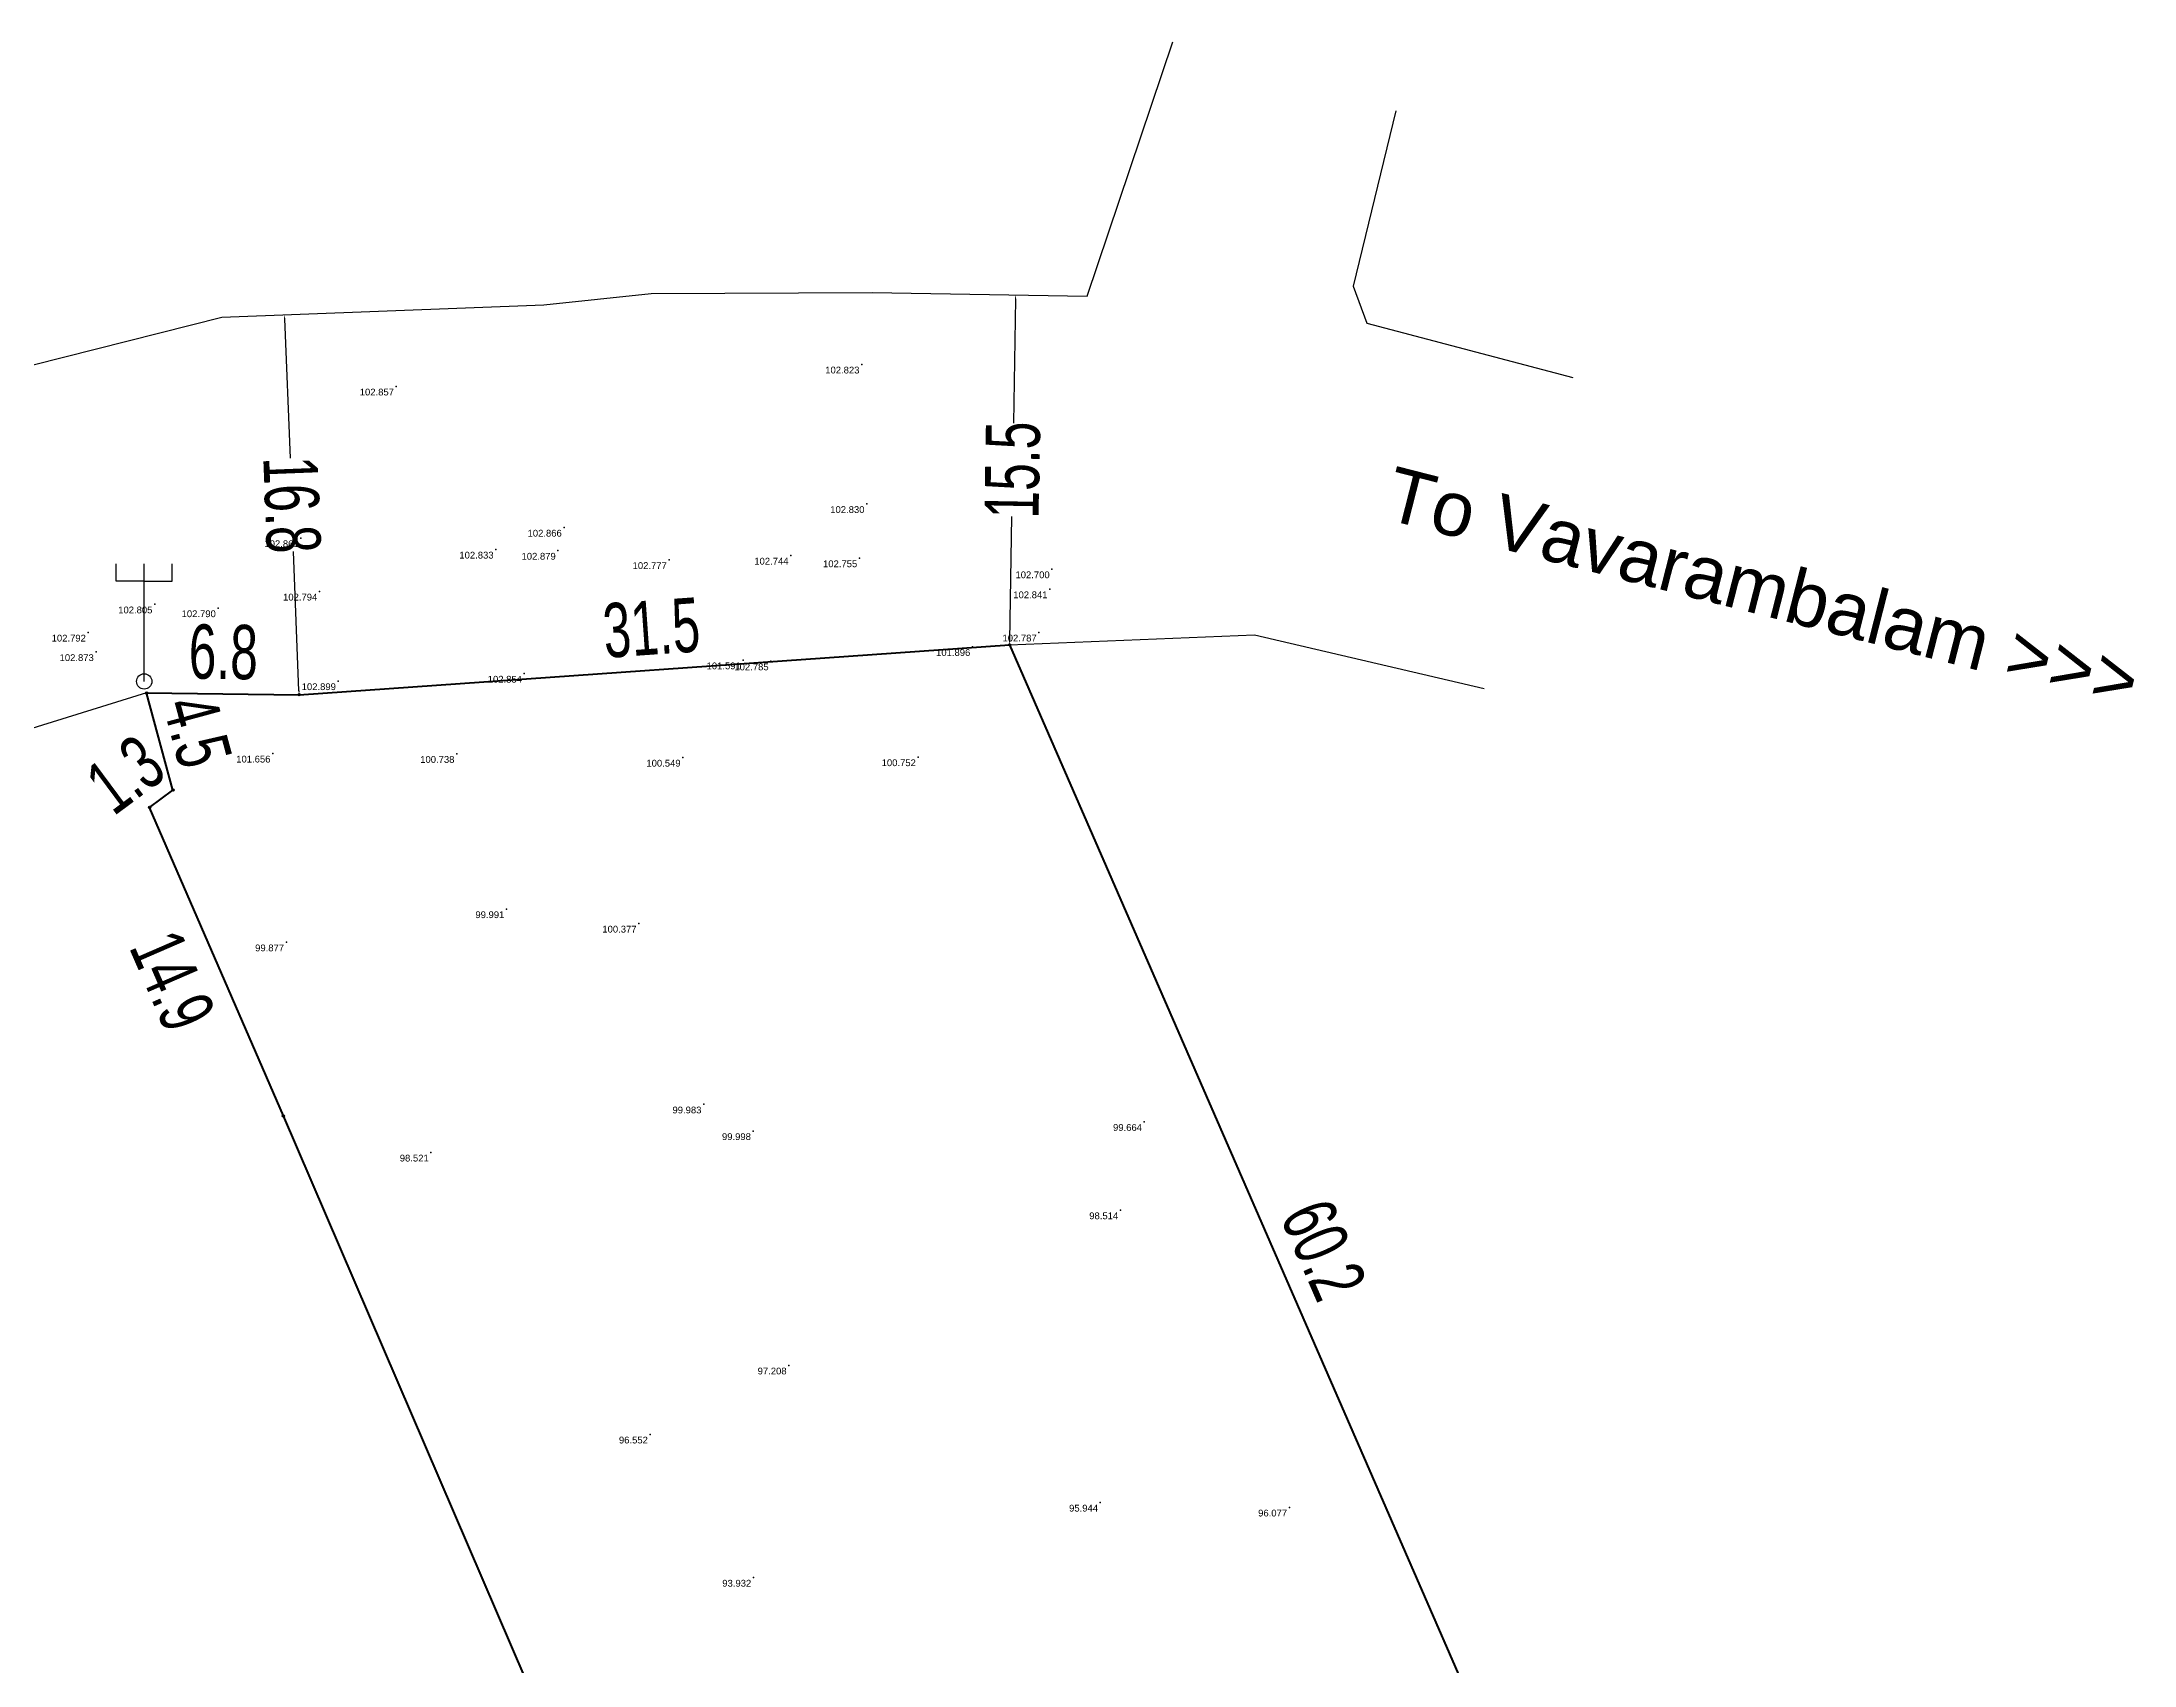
# Model space of a CAD drawing. Header units: millimetres. Extents: x 706139 to 707011, y 753722 to 954403.
# Drawn here: x 706710.6 to 706803.2, y 954304.9 to 954376.7 of the extents above; entities that cross this region are included whole.
import ezdxf
from ezdxf.enums import TextEntityAlignment as Align

# ---------------------------------------------------------------- set-up
doc = ezdxf.new("R2010")
doc.units = ezdxf.units.MM
doc.linetypes.add('SOLID_LINE', pattern=[0])
doc.layers.add('BD', color=1, linetype='Continuous', lineweight=40)
doc.layers.add('BD SYMBOL', color=7, linetype='Continuous', lineweight=30)
for name, color, linetype in [('dim', 7, 'Continuous'), ('EP SYMBOL', 7, 'Continuous'), ('Height', 7, 'Continuous'), ('RD', 5, 'Continuous')]:
    doc.layers.add(name, color=color, linetype=linetype)
doc.styles.add('DIM', font='ARIALN.TTF', dxfattribs={"width": 0.8, "height": 2.4})
doc.styles.add('ROMANS', font='arial.ttf', dxfattribs={"height": 2.4})
doc.styles.get("Standard").update_dxf_attribs({"font": 'arial.ttf'})
doc.dimstyles.get("Standard").update_dxf_attribs({"dimtxt": 0.18, "dimasz": 0.18, "dimexe": 0.18, "dimexo": 0.0625, "dimgap": 0.09, "dimtad": 0, "dimtih": 1, "dimtoh": 1, "dimdec": 4, "dimzin": 0, "dimdsep": 46, "dimtxsty": 'Standard', "dimcen": 0.09, "dimadec": 0, "dimazin": 0, "dimtfac": 1, "dimtdec": 4, "dimtofl": 0, "dimtmove": 0, "dimatfit": 3, "dimfxl": 1, "dimtolj": 1, "dimtzin": 0, "dimarcsym": 0})

# ---------------------------------------------------------------- blocks, each defined once
blk = doc.blocks.new('BD')
at = {"linetype": 'ByBlock'}
for p, q in [((-0.037, -0.034), (0.037, 0.034)), ((-0.035, 0.035), (0.035, -0.035))]:
    blk.add_line(p, q, dxfattribs=at)
blk.add_circle((0, 0), 0.05)
blk.add_point((0, 0))
blk = doc.blocks.new('EP')
at = {"color": 6}
for p, q in [((-0.415, 1.477), (-0.415, 1.736)), ((0, 1.477), (0, 1.736)), ((0.415, 1.477), (0.415, 1.736)), ((0, 1.477), (-0.415, 1.477)), ((0, 0), (0, 1.477)), ((0, 1.477), (0.415, 1.477))]:
    blk.add_line(p, q, dxfattribs=at)
blk.add_circle((0, 0), 0.113, dxfattribs=at)
blk = doc.blocks.new('*D72')
at = {"layer": 'Defpoints', "color": 0, "transparency": 16777216}
for p in [(707970.094, 954297.999), (707968.146, 954297.16), (708002.699, 954222.332)]:
    blk.add_point(p, dxfattribs=at)
at = {"layer": 'dim', "color": 0, "transparency": 16777216, "insert": (707984.449, 954259.327), "char_height": 2.4, "attachment_point": 5, "rotation": 293.31127, "style": 'DIM'}
blk.add_mtext('\\A1;82.4', dxfattribs=at)
blk = doc.blocks.new('*D73')
at = {"layer": 'Defpoints', "color": 0, "transparency": 16777216}
for p in [(707964.174, 954311.652), (707962.219, 954310.804), (707970.094, 954297.999)]:
    blk.add_point(p, dxfattribs=at)
at = {"layer": 'dim', "color": 0, "transparency": 16777216, "insert": (707965.179, 954303.978), "char_height": 2.4, "attachment_point": 5, "rotation": 293.44176, "style": 'DIM'}
blk.add_mtext('\\A1;14.9', dxfattribs=at)
blk = doc.blocks.new('*D74')
at = {"layer": 'Defpoints', "color": 0, "transparency": 16777216}
for p in [(707964.125, 954313.867), (707965.203, 954312.416), (707964.174, 954311.652)]:
    blk.add_point(p, dxfattribs=at)
at = {"layer": 'dim', "color": 0, "transparency": 16777216, "insert": (707963.096, 954313.103), "char_height": 2.4, "attachment_point": 5, "rotation": 36.59272, "style": 'DIM'}
blk.add_mtext('\\A1;1.3', dxfattribs=at)
blk = doc.blocks.new('*D75')
at = {"layer": 'Defpoints', "color": 0, "transparency": 16777216}
for p in [(707965.705, 954317.17), (707964.038, 954316.718), (707965.203, 954312.416)]:
    blk.add_point(p, dxfattribs=at)
at = {"layer": 'dim', "color": 0, "transparency": 16777216, "insert": (707966.287, 954315.019), "char_height": 2.4, "attachment_point": 5, "rotation": 285.15252, "style": 'DIM'}
blk.add_mtext('\\A1;4.5', dxfattribs=at)
blk = doc.blocks.new('*D76')
at = {"layer": 'Defpoints', "color": 0, "transparency": 16777216}
for p in [(707970.815, 954318.479), (707964.038, 954316.718), (707970.793, 954316.637)]:
    blk.add_point(p, dxfattribs=at)
at = {"layer": 'dim', "color": 0, "transparency": 16777216, "insert": (707967.437, 954318.519), "char_height": 2.4, "attachment_point": 5, "rotation": 359.31299, "style": 'DIM'}
blk.add_mtext('\\A1;6.8', dxfattribs=at)
blk = doc.blocks.new('*D77')
at = {"layer": 'Defpoints', "color": 0, "transparency": 16777216}
for p in [(708002.117, 954320.698), (708002.247, 954318.844), (707970.793, 954316.637)]:
    blk.add_point(p, dxfattribs=at)
at = {"layer": 'dim', "color": 0, "transparency": 16777216, "insert": (707986.39, 954319.595), "char_height": 2.4, "attachment_point": 5, "rotation": 4.01364, "style": 'DIM'}
blk.add_mtext('\\A1;31.5', dxfattribs=at)
blk = doc.blocks.new('*D78')
at = {"layer": 'Defpoints', "color": 0, "transparency": 16777216}
for p in [(708002.247, 954318.844), (708028.178, 954264.487), (708026.321, 954263.676)]:
    blk.add_point(p, dxfattribs=at)
at = {"layer": 'dim', "color": 0, "transparency": 16777216, "insert": (708016.141, 954292.071), "char_height": 2.4, "attachment_point": 5, "rotation": 293.57531, "style": 'DIM'}
blk.add_mtext('\\A1;60.2', dxfattribs=at)
blk = doc.blocks.new('*D496')
at = {"layer": 'Defpoints', "color": 0, "transparency": 16777216}
for p in [(708002.514, 954334.326), (708002.514, 954334.326), (708002.247, 954318.844)]:
    blk.add_point(p, dxfattribs=at)
at = {"layer": 'dim', "color": 0, "lineweight": -2, "transparency": 16777216}
for p, q in [((708002.51, 954334.146), (708002.416, 954328.652)), ((708002.25, 954319.024), (708002.345, 954324.518))]:
    blk.add_line(p, q, dxfattribs=at)
at = {"layer": 'dim', "color": 0, "transparency": 16777216}
for points in [[(708002.48, 954334.146), (708002.54, 954334.145), (708002.514, 954334.326)], [(708002.22, 954319.025), (708002.28, 954319.024), (708002.247, 954318.844)]]:
    blk.add_solid(points, dxfattribs=at)
at = {"layer": 'dim', "color": 0, "transparency": 16777216, "insert": (708002.38, 954326.585), "char_height": 2.4, "attachment_point": 5, "rotation": 89.01265, "style": 'DIM'}
blk.add_mtext('\\A1;15.5', dxfattribs=at)
blk = doc.blocks.new('*D497')
at = {"layer": 'Defpoints', "color": 0, "transparency": 16777216}
for p in [(707970.144, 954333.449), (707970.144, 954333.449), (707970.793, 954316.637)]:
    blk.add_point(p, dxfattribs=at)
at = {"layer": 'dim', "color": 0, "lineweight": -2, "transparency": 16777216}
for p, q in [((707970.151, 954333.27), (707970.389, 954327.105)), ((707970.786, 954316.817), (707970.548, 954322.982))]:
    blk.add_line(p, q, dxfattribs=at)
at = {"layer": 'dim', "color": 0, "transparency": 16777216}
for points in [[(707970.181, 954333.271), (707970.121, 954333.268), (707970.144, 954333.449)], [(707970.816, 954316.818), (707970.756, 954316.816), (707970.793, 954316.637)]]:
    blk.add_solid(points, dxfattribs=at)
at = {"layer": 'dim', "color": 0, "transparency": 16777216, "insert": (707970.468, 954325.043), "char_height": 2.4, "attachment_point": 5, "rotation": 272.20908, "style": 'DIM'}
blk.add_mtext('\\A1;16.8', dxfattribs=at)
blk = doc.blocks.new('FGHFGH')
at = {"layer": 'BD'}
for p, q in [((707970.79274, 954316.6372), (708002.24674, 954318.8442)), ((708002.24674, 954318.8442), (708026.32074, 954263.6762)), ((707965.20274, 954312.4162), (707964.03774, 954316.7182)), ((707964.03774, 954316.7182), (707970.79274, 954316.6372)), ((707964.17374, 954311.6522), (707965.20274, 954312.4162)), ((707970.09374, 954297.9992), (707964.17374, 954311.6522)), ((708002.69874, 954222.3322), (707970.09374, 954297.9992))]:
    blk.add_line(p, q, dxfattribs=at)
at = {"layer": 'RD'}
for p, q in [((708005.68074, 954334.2712), (708009.47674, 954345.5272)), ((708019.34774, 954342.4712), (708017.45674, 954334.7242)), ((708017.45674, 954334.7242), (708018.05674, 954333.0752)), ((707967.36374, 954333.3422), (707981.62174, 954333.8922)), ((707981.62174, 954333.8922), (707986.38174, 954334.3882)), ((707986.38174, 954334.3882), (707996.16474, 954334.4352)), ((707996.16474, 954334.4352), (708005.68074, 954334.2712)), ((707960.41274, 954331.5892), (707967.36374, 954333.3422)), ((708018.05674, 954333.0752), (708027.18874, 954330.6702)), ((707954.01274, 954329.9652), (707960.41274, 954331.5892)), ((708013.09474, 954319.2732), (708002.24074, 954318.8352)), ((708023.25274, 954316.9022), (708013.09474, 954319.2732)), ((707964.03774, 954316.7182), (707954.72699, 954313.83808))]:
    blk.add_line(p, q, dxfattribs=at)
at = {"layer": 'BD SYMBOL'}
for p in [(708002.24674, 954318.8442, 102.904), (707964.03774, 954316.7182, 102.865), (707970.79274, 954316.6372, 102.703), (707965.20274, 954312.4162, 102.425), (707964.17374, 954311.6522, 102.104), (707970.09374, 954297.9992, 99.664)]:
    blk.add_blockref('BD', p, dxfattribs=at)
at = {"layer": 'EP SYMBOL', "xscale": 3, "yscale": 3, "zscale": 3}
blk.add_blockref('EP', (707963.93174, 954317.2272, 102.885), dxfattribs=at)
at = {"insert": (708019.3286, 954326.76979), "char_height": 2.4, "attachment_point": 1, "rotation": 345.6826836, "style": 'ROMANS'}
blk.add_mtext_dynamic_manual_height_columns('To Vavarambalam >>>', width=97.0999858, gutter_width=12.5, heights=[0], dxfattribs=at)
at = {"layer": 'dim'}
for p1, p2, picture, middle in [((708002.24674, 954318.8442), (708002.51355, 954334.32579), '*D496', (708002.38014, 954326.585)), ((707970.79274, 954316.6372), (707970.14421, 954333.44946), '*D497', (707970.46847, 954325.04333))]:
    dim = blk.add_aligned_dim(p1=p1, p2=p2, distance=0, dimstyle='Standard', override={"dimsd1": 0, "dimsd2": 0}, dxfattribs=at)
    dim.commit()
    dim.dimension.update_dxf_attribs({"geometry": picture, "text_midpoint": middle})
for p1, p2, distance, picture, middle in [((707970.79274, 954316.6372), (708002.24674, 954318.8442), 1.85847, '*D77', (707986.38966, 954319.59461)), ((707964.03774, 954316.7182), (707970.79274, 954316.6372), 1.84159, '*D76', (707967.43732, 954318.51916)), ((708002.24674, 954318.8442), (708026.32074, 954263.6762), 2.026, '*D78', (708016.14064, 954292.07051)), ((707965.20274, 954312.4162), (707964.03774, 954316.7182), -1.7268, '*D75', (707966.287, 954315.01857)), ((707970.09374, 954297.9992), (707964.17374, 954311.6522), 2.13095, '*D73', (707965.17867, 954303.97798)), ((708002.69874, 954222.3322), (707970.09374, 954297.9992), 2.12059, '*D72', (707984.44876, 954259.32653))]:
    dim = blk.add_aligned_dim(p1=p1, p2=p2, distance=distance, dimstyle='Standard', dxfattribs=at)
    dim.commit()
    dim.dimension.update_dxf_attribs({"geometry": picture, "text_midpoint": middle})
dim = blk.add_linear_dim(base=(707964.12531, 954313.86735), p1=(707964.17374, 954311.6522), p2=(707965.20274, 954312.4162), angle=36.5927199, dimstyle='Standard', dxfattribs=at)
dim.commit()
dim.dimension.update_dxf_attribs({"geometry": '*D74', "text_midpoint": (707963.09631, 954313.10335), "dimtype": 129})

msp = doc.modelspace()

# ---------------------------------------------------------------- linework, layer by layer
at = {"color": 0, "linetype": 'SOLID_LINE'}
for p in [(706746.879, 954362.47, 102.823), (706746.879, 954362.47, 102.823), (706726.27, 954361.497, 102.857), (706726.27, 954361.497, 102.857), (706747.1008, 954356.2972, 102.8303), (706747.1008, 954356.2972, 102.8303), (706733.6996, 954355.2518, 102.8664), (706733.6996, 954355.2518, 102.8664), (706722.0499, 954354.7865, 102.8609), (706722.0499, 954354.7865, 102.8609), (706722.0499, 954354.7865, 102.8609), (706722.0499, 954354.7865, 102.8609), (706730.6796, 954354.2802, 102.8331), (706730.6796, 954354.2802, 102.8331), (706733.432, 954354.231, 102.879), (706733.432, 954354.231, 102.879), (706743.7375, 954354.013, 102.7435), (706743.7375, 954354.013, 102.7435), (706738.3505, 954353.8194, 102.7774), (706738.3505, 954353.8194, 102.7774), (706746.7804, 954353.8967, 102.755), (706746.7804, 954353.8967, 102.755), (706755.3006, 954353.4094, 102.7003), (706755.3006, 954353.4094, 102.7003), (706722.875, 954352.4218, 102.7936), (706722.875, 954352.4218, 102.7936), (706755.2032, 954352.5239, 102.8411), (706755.2032, 954352.5239, 102.8411), (706715.576, 954351.855, 102.805), (706715.576, 954351.855, 102.805), (706718.3832, 954351.686, 102.7902), (706718.3832, 954351.686, 102.7902), (706712.6291, 954350.6073, 102.7915), (706712.6291, 954350.6073, 102.7915), (706754.7252, 954350.6109, 102.7867), (706754.7252, 954350.6109, 102.7867), (706712.9811, 954349.7452, 102.8726), (706712.9811, 954349.7452, 102.8726), (706741.6252, 954349.3806, 101.5913), (706741.6252, 954349.3806, 101.5913), (706751.7861, 954349.9708, 101.8956), (706751.7861, 954349.9708, 101.8956), (706723.6986, 954348.4584, 102.8987), (706723.6986, 954348.4584, 102.8987), (706731.9367, 954348.7888, 102.854), (706731.9367, 954348.7888, 102.854), (706742.8567, 954349.3356, 102.7848), (706742.8567, 954349.3356, 102.7848), (706720.8018, 954345.254, 101.6556), (706720.8018, 954345.254, 101.6556), (706728.9475, 954345.2393, 100.738), (706728.9475, 954345.2393, 100.738), (706738.9603, 954345.074, 100.549), (706738.9603, 954345.074, 100.549), (706749.3754, 954345.0932, 100.7518), (706749.3754, 954345.0932, 100.7518), (706731.1569, 954338.369, 99.991), (706731.1569, 954338.369, 99.991), (706737.01, 954337.7295, 100.3768), (706737.01, 954337.7295, 100.3768), (706721.4047, 954336.9002, 99.877), (706721.4047, 954336.9002, 99.877), (706739.8823, 954329.729, 99.9832), (706739.8823, 954329.729, 99.9832), (706742.0729, 954328.5481, 99.9979), (706742.0729, 954328.5481, 99.9979), (706759.3873, 954328.9532, 99.664), (706759.3873, 954328.9532, 99.664), (706727.8087, 954327.5987, 98.5207), (706727.8087, 954327.5987, 98.5207), (706758.3346, 954325.0453, 98.5138), (706758.3346, 954325.0453, 98.5138), (706743.6532, 954318.1768, 97.2084), (706743.6532, 954318.1768, 97.2084), (706737.5118, 954315.1226, 96.5521), (706737.5118, 954315.1226, 96.5521), (706757.4423, 954312.108, 95.9439), (706757.4423, 954312.108, 95.9439), (706765.8116, 954311.8913, 96.0768), (706765.8116, 954311.8913, 96.0768), (706742.0876, 954308.7863, 93.932), (706742.0876, 954308.7863, 93.932)]:
    msp.add_point(p, dxfattribs=at)

# ---------------------------------------------------------------- block references
msp.add_blockref('FGHFGH', (-1248.8207, 31.2158))

# ---------------------------------------------------------------- texts
at = {"layer": 'Height', "color": 4, "linetype": 'SOLID_LINE'}
for s, p in [('102.823', (706746.779, 954362.37, 102.823)), ('102.823', (706746.779, 954362.37, 102.823)), ('102.857', (706726.17, 954361.397, 102.857)), ('102.857', (706726.17, 954361.397, 102.857)), ('102.830', (706747.0008, 954356.1972, 102.8303)), ('102.830', (706747.0008, 954356.1972, 102.8303)), ('102.866', (706733.5996, 954355.1518, 102.8664)), ('102.866', (706733.5996, 954355.1518, 102.8664)), ('102.861', (706721.9499, 954354.6865, 102.8609)), ('102.861', (706721.9499, 954354.6865, 102.8609)), ('102.861', (706721.9499, 954354.6865, 102.8609)), ('102.861', (706721.9499, 954354.6865, 102.8609)), ('102.833', (706730.5796, 954354.1802, 102.8331)), ('102.833', (706730.5796, 954354.1802, 102.8331)), ('102.879', (706733.332, 954354.131, 102.879)), ('102.879', (706733.332, 954354.131, 102.879)), ('102.777', (706738.2505, 954353.7194, 102.7774)), ('102.777', (706738.2505, 954353.7194, 102.7774)), ('102.744', (706743.6375, 954353.913, 102.7435)), ('102.744', (706743.6375, 954353.913, 102.7435)), ('102.755', (706746.6804, 954353.7967, 102.755)), ('102.755', (706746.6804, 954353.7967, 102.755)), ('102.700', (706755.2006, 954353.3094, 102.7003)), ('102.700', (706755.2006, 954353.3094, 102.7003)), ('102.794', (706722.775, 954352.3218, 102.7936)), ('102.794', (706722.775, 954352.3218, 102.7936)), ('102.841', (706755.1032, 954352.4239, 102.8411)), ('102.841', (706755.1032, 954352.4239, 102.8411)), ('102.805', (706715.476, 954351.755, 102.805)), ('102.805', (706715.476, 954351.755, 102.805)), ('102.790', (706718.2832, 954351.586, 102.7902)), ('102.790', (706718.2832, 954351.586, 102.7902)), ('102.792', (706712.5291, 954350.5073, 102.7915)), ('102.792', (706712.5291, 954350.5073, 102.7915)), ('102.787', (706754.6252, 954350.5109, 102.7867)), ('102.787', (706754.6252, 954350.5109, 102.7867)), ('102.873', (706712.8811, 954349.6452, 102.8726)), ('102.873', (706712.8811, 954349.6452, 102.8726)), ('101.896', (706751.6861, 954349.8708, 101.8956)), ('101.896', (706751.6861, 954349.8708, 101.8956)), ('102.854', (706731.8367, 954348.6888, 102.854)), ('102.854', (706731.8367, 954348.6888, 102.854)), ('101.591', (706741.5252, 954349.2806, 101.5913)), ('101.591', (706741.5252, 954349.2806, 101.5913)), ('102.785', (706742.7567, 954349.2356, 102.7848)), ('102.785', (706742.7567, 954349.2356, 102.7848)), ('102.899', (706723.5986, 954348.3584, 102.8987)), ('102.899', (706723.5986, 954348.3584, 102.8987)), ('101.656', (706720.7018, 954345.154, 101.6556)), ('101.656', (706720.7018, 954345.154, 101.6556)), ('100.738', (706728.8475, 954345.1393, 100.738)), ('100.738', (706728.8475, 954345.1393, 100.738)), ('100.549', (706738.8603, 954344.974, 100.549)), ('100.549', (706738.8603, 954344.974, 100.549)), ('100.752', (706749.2754, 954344.9932, 100.7518)), ('100.752', (706749.2754, 954344.9932, 100.7518)), ('99.991', (706731.0569, 954338.269, 99.991)), ('99.991', (706731.0569, 954338.269, 99.991)), ('100.377', (706736.91, 954337.6295, 100.3768)), ('100.377', (706736.91, 954337.6295, 100.3768)), ('99.877', (706721.3047, 954336.8002, 99.877)), ('99.877', (706721.3047, 954336.8002, 99.877)), ('99.983', (706739.7823, 954329.629, 99.9832)), ('99.983', (706739.7823, 954329.629, 99.9832)), ('99.998', (706741.9729, 954328.4481, 99.9979)), ('99.998', (706741.9729, 954328.4481, 99.9979)), ('99.664', (706759.2873, 954328.8532, 99.664)), ('99.664', (706759.2873, 954328.8532, 99.664)), ('98.521', (706727.7087, 954327.4987, 98.5207)), ('98.521', (706727.7087, 954327.4987, 98.5207)), ('98.514', (706758.2346, 954324.9453, 98.5138)), ('98.514', (706758.2346, 954324.9453, 98.5138)), ('97.208', (706743.5532, 954318.0768, 97.2084)), ('97.208', (706743.5532, 954318.0768, 97.2084)), ('96.552', (706737.4118, 954315.0226, 96.5521)), ('96.552', (706737.4118, 954315.0226, 96.5521)), ('95.944', (706757.3423, 954312.008, 95.9439)), ('95.944', (706757.3423, 954312.008, 95.9439)), ('96.077', (706765.7116, 954311.7913, 96.0768)), ('96.077', (706765.7116, 954311.7913, 96.0768)), ('93.932', (706741.9876, 954308.6863, 93.932)), ('93.932', (706741.9876, 954308.6863, 93.932))]:
    msp.add_text(s, height=0.3, dxfattribs=at).set_placement(p, align=Align.TOP_RIGHT)

doc.saveas('drawing.dxf')
